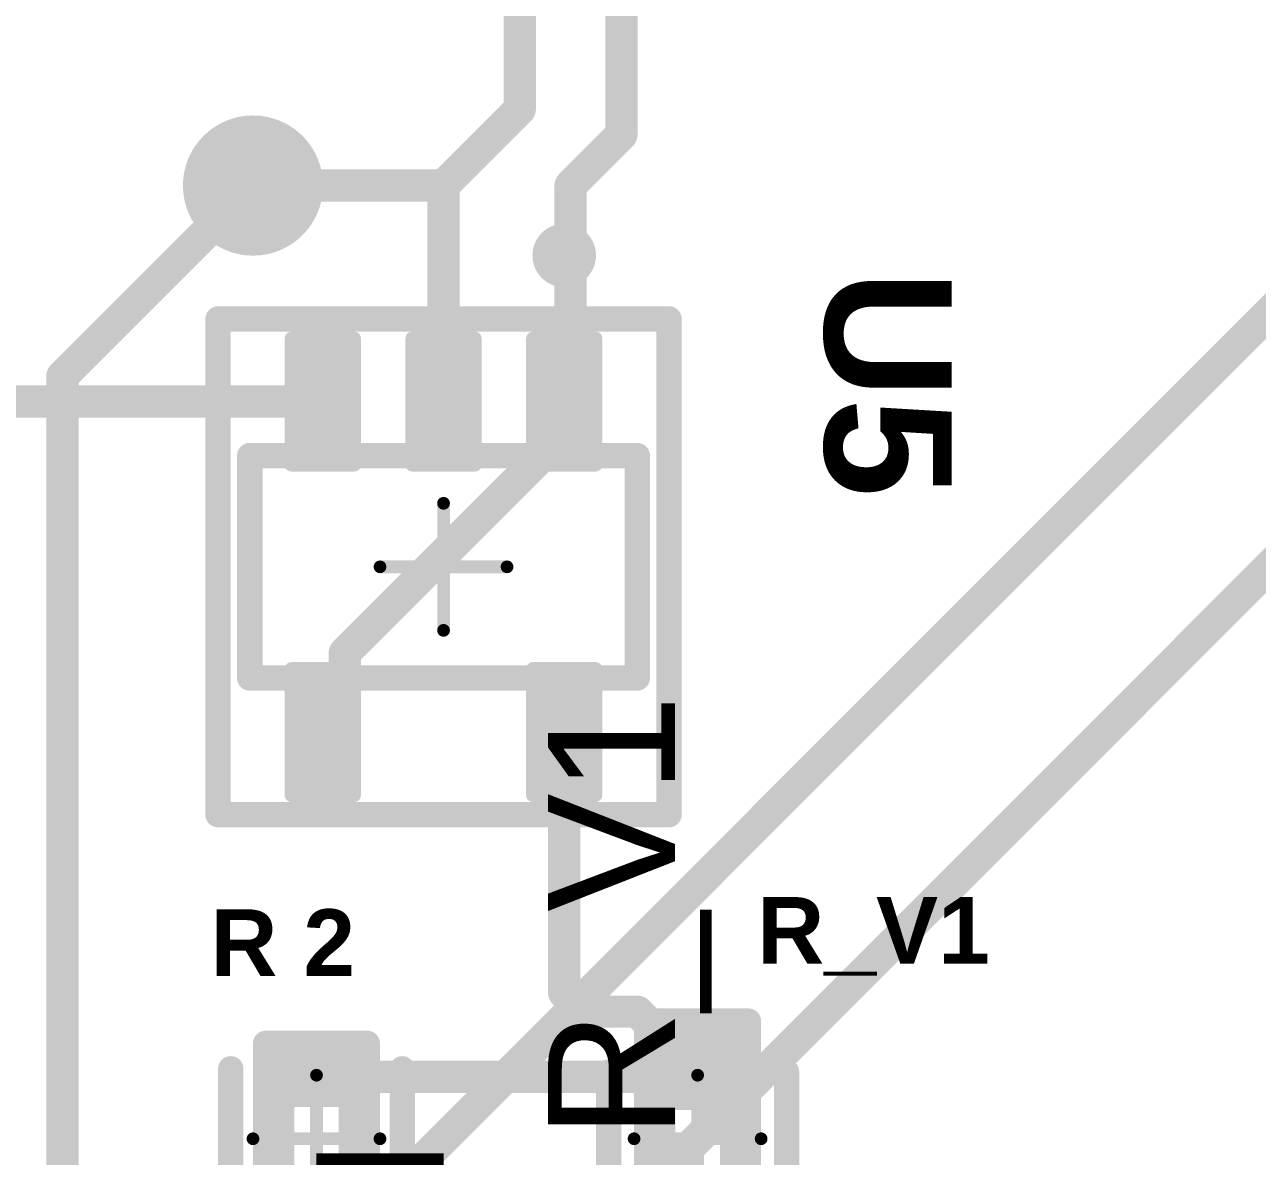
# Model space of a CAD drawing. Header units: inches. Extents: x 0 to 5429, y 0 to 5429.
# Drawn here: x 7.2 to 16.91, y 56.36 to 65.27 of the extents above; entities that cross this region are included whole.
import ezdxf

# ---------------------------------------------------------------- set-up
doc = ezdxf.new("R2010")
doc.units = ezdxf.units.IN
for name, color, linetype in [('Bottom Layer', 5, 'Continuous'), ('Bottom Solder', 6, 'Continuous'), ('GND', 16, 'Continuous'), ('Top 3D Body', 56, 'Continuous'), ('Top Assembly', 56, 'Continuous'), ('Top Component Center', 56, 'Continuous'), ('Top Courtyard', 56, 'Continuous'), ('Top Layer', 1, 'Continuous'), ('Top Overlay', 2, 'Continuous'), ('Top Paste', 8, 'Continuous'), ('Top Solder', 216, 'Continuous'), ('VDD', 76, 'Continuous'), ('Via Holes', 16, 'Continuous')]:
    doc.layers.add(name, color=color, linetype=linetype)
doc.styles.add('Arial', font='', dxfattribs={"height": 0.2})
doc.styles.add('Arial_Bold', font='', dxfattribs={"height": 0.2})
doc.styles.get('Arial').set_extended_font_data('Arial')
doc.styles.get('Arial_Bold').set_extended_font_data('Arial', bold=True)

# ---------------------------------------------------------------- blocks, each defined once
blk = doc.blocks.new('FP_DBV0005A_MFG_4')
at = {"layer": 'Top Layer'}
h = blk.add_hatch(color=1, dxfattribs=at)
edge = h.paths.add_edge_path()
edge.add_arc((-1.79900199, 1.19901462), 0.05100066, 90, 180)
edge.add_line((-1.85000265, 1.19901462), (-1.85000265, 0.70101714))
edge.add_arc((-1.79900199, 0.70101714), 0.05100066, 180, 270)
edge.add_line((-1.79900199, 0.65001648), (-0.80100297, 0.65001648))
edge.add_arc((-0.80100297, 0.70101714), 0.05100066, 270, 360)
edge.add_line((-0.75000231, 0.70101714), (-0.75000231, 1.19901462))
edge.add_arc((-0.80100297, 1.19901462), 0.05100066, 0, 90)
edge.add_line((-0.80100297, 1.25001528), (-1.79900199, 1.25001528))
h = blk.add_hatch(color=1, dxfattribs=at)
edge = h.paths.add_edge_path()
edge.add_arc((0.8010436099999999, 1.19901462), 0.05100066, 90, 180)
edge.add_line((0.7500429499999999, 1.19901462), (0.7500429499999999, 0.70101714))
edge.add_arc((0.8010436099999999, 0.70101714), 0.05100066, 180, 270)
edge.add_line((0.8010436099999999, 0.65001648), (1.79904263, 0.65001648))
edge.add_arc((1.79904263, 0.70101714), 0.05100066, 270, 360)
edge.add_line((1.85004329, 0.70101714), (1.85004329, 1.19901462))
edge.add_arc((1.79904263, 1.19901462), 0.05100066, 0, 90)
edge.add_line((1.79904263, 1.25001528), (0.8010436099999999, 1.25001528))
h = blk.add_hatch(color=1, dxfattribs=at)
edge = h.paths.add_edge_path()
edge.add_arc((-1.79900199, 0.24900382), 0.05100066, 90, 180)
edge.add_line((-1.85000265, 0.24900382), (-1.85000265, -0.24899366))
edge.add_arc((-1.79900199, -0.24899366), 0.05100066, 180, 270)
edge.add_line((-1.79900199, -0.29999432), (-0.80100297, -0.29999432))
edge.add_arc((-0.80100297, -0.24899366), 0.05100066, 270, 360)
edge.add_line((-0.75000231, -0.24899366), (-0.75000231, 0.24900382))
edge.add_arc((-0.80100297, 0.24900382), 0.05100066, 0, 90)
edge.add_line((-0.80100297, 0.30000448), (-1.79900199, 0.30000448))
h = blk.add_hatch(color=1, dxfattribs=at)
edge = h.paths.add_edge_path()
edge.add_arc((-1.79900199, -0.70100698), 0.05100066, 90, 180)
edge.add_line((-1.85000265, -0.70100698), (-1.85000265, -1.19900446))
edge.add_arc((-1.79900199, -1.19900446), 0.05100066, 180, 270)
edge.add_line((-1.79900199, -1.25000512), (-0.80100297, -1.25000512))
edge.add_arc((-0.80100297, -1.19900446), 0.05100066, 270, 360)
edge.add_line((-0.75000231, -1.19900446), (-0.75000231, -0.70100698))
edge.add_arc((-0.80100297, -0.70100698), 0.05100066, 0, 90)
edge.add_line((-0.80100297, -0.6500063199999999), (-1.79900199, -0.6500063199999999))
h = blk.add_hatch(color=1, dxfattribs=at)
edge = h.paths.add_edge_path()
edge.add_arc((0.8010436099999999, -0.70100698), 0.05100066, 90, 180)
edge.add_line((0.7500429499999999, -0.70100698), (0.7500429499999999, -1.19900446))
edge.add_arc((0.8010436099999999, -1.19900446), 0.05100066, 180, 270)
edge.add_line((0.8010436099999999, -1.25000512), (1.79904263, -1.25000512))
edge.add_arc((1.79904263, -1.19900446), 0.05100066, 270, 360)
edge.add_line((1.85004329, -1.19900446), (1.85004329, -0.70100698))
edge.add_arc((1.79904263, -0.70100698), 0.05100066, 0, 90)
edge.add_line((1.79904263, -0.6500063199999999), (0.8010436099999999, -0.6500063199999999))
at = {"layer": 'Top Paste'}
h = blk.add_hatch(color=8, dxfattribs=at)
edge = h.paths.add_edge_path()
edge.add_arc((-1.79900199, 1.19901462), 0.05100066, 90, 180)
edge.add_line((-1.85000265, 1.19901462), (-1.85000265, 0.70101714))
edge.add_arc((-1.79900199, 0.70101714), 0.05100066, 180, 270)
edge.add_line((-1.79900199, 0.65001648), (-0.80100297, 0.65001648))
edge.add_arc((-0.80100297, 0.70101714), 0.05100066, 270, 360)
edge.add_line((-0.75000231, 0.70101714), (-0.75000231, 1.19901462))
edge.add_arc((-0.80100297, 1.19901462), 0.05100066, 0, 90)
edge.add_line((-0.80100297, 1.25001528), (-1.79900199, 1.25001528))
h = blk.add_hatch(color=8, dxfattribs=at)
edge = h.paths.add_edge_path()
edge.add_arc((0.8010436099999999, 1.19901462), 0.05100066, 90, 180)
edge.add_line((0.7500429499999999, 1.19901462), (0.7500429499999999, 0.70101714))
edge.add_arc((0.8010436099999999, 0.70101714), 0.05100066, 180, 270)
edge.add_line((0.8010436099999999, 0.65001648), (1.79904263, 0.65001648))
edge.add_arc((1.79904263, 0.70101714), 0.05100066, 270, 360)
edge.add_line((1.85004329, 0.70101714), (1.85004329, 1.19901462))
edge.add_arc((1.79904263, 1.19901462), 0.05100066, 0, 90)
edge.add_line((1.79904263, 1.25001528), (0.8010436099999999, 1.25001528))
h = blk.add_hatch(color=8, dxfattribs=at)
edge = h.paths.add_edge_path()
edge.add_arc((-1.79900199, 0.24900382), 0.05100066, 90, 180)
edge.add_line((-1.85000265, 0.24900382), (-1.85000265, -0.24899366))
edge.add_arc((-1.79900199, -0.24899366), 0.05100066, 180, 270)
edge.add_line((-1.79900199, -0.29999432), (-0.80100297, -0.29999432))
edge.add_arc((-0.80100297, -0.24899366), 0.05100066, 270, 360)
edge.add_line((-0.75000231, -0.24899366), (-0.75000231, 0.24900382))
edge.add_arc((-0.80100297, 0.24900382), 0.05100066, 0, 90)
edge.add_line((-0.80100297, 0.30000448), (-1.79900199, 0.30000448))
h = blk.add_hatch(color=8, dxfattribs=at)
edge = h.paths.add_edge_path()
edge.add_arc((-1.79900199, -0.70100698), 0.05100066, 90, 180)
edge.add_line((-1.85000265, -0.70100698), (-1.85000265, -1.19900446))
edge.add_arc((-1.79900199, -1.19900446), 0.05100066, 180, 270)
edge.add_line((-1.79900199, -1.25000512), (-0.80100297, -1.25000512))
edge.add_arc((-0.80100297, -1.19900446), 0.05100066, 270, 360)
edge.add_line((-0.75000231, -1.19900446), (-0.75000231, -0.70100698))
edge.add_arc((-0.80100297, -0.70100698), 0.05100066, 0, 90)
edge.add_line((-0.80100297, -0.6500063199999999), (-1.79900199, -0.6500063199999999))
h = blk.add_hatch(color=8, dxfattribs=at)
edge = h.paths.add_edge_path()
edge.add_arc((0.8010436099999999, -0.70100698), 0.05100066, 90, 180)
edge.add_line((0.7500429499999999, -0.70100698), (0.7500429499999999, -1.19900446))
edge.add_arc((0.8010436099999999, -1.19900446), 0.05100066, 180, 270)
edge.add_line((0.8010436099999999, -1.25000512), (1.79904263, -1.25000512))
edge.add_arc((1.79904263, -1.19900446), 0.05100066, 270, 360)
edge.add_line((1.85004329, -1.19900446), (1.85004329, -0.70100698))
edge.add_arc((1.79904263, -0.70100698), 0.05100066, 0, 90)
edge.add_line((1.79904263, -0.6500063199999999), (0.8010436099999999, -0.6500063199999999))
at = {"layer": 'Top Solder'}
h = blk.add_hatch(color=216, dxfattribs=at)
edge = h.paths.add_edge_path()
edge.add_arc((-1.79900199, 1.19901462), 0.05100066, 90, 180)
edge.add_line((-1.85000265, 1.19901462), (-1.85000265, 0.70101714))
edge.add_arc((-1.79900199, 0.70101714), 0.05100066, 180, 270)
edge.add_line((-1.79900199, 0.65001648), (-0.80100297, 0.65001648))
edge.add_arc((-0.80100297, 0.70101714), 0.05100066, 270, 360)
edge.add_line((-0.75000231, 0.70101714), (-0.75000231, 1.19901462))
edge.add_arc((-0.80100297, 1.19901462), 0.05100066, 0, 90)
edge.add_line((-0.80100297, 1.25001528), (-1.79900199, 1.25001528))
h = blk.add_hatch(color=216, dxfattribs=at)
edge = h.paths.add_edge_path()
edge.add_arc((0.8010436099999999, 1.19901462), 0.05100066, 90, 180)
edge.add_line((0.7500429499999999, 1.19901462), (0.7500429499999999, 0.70101714))
edge.add_arc((0.8010436099999999, 0.70101714), 0.05100066, 180, 270)
edge.add_line((0.8010436099999999, 0.65001648), (1.79904263, 0.65001648))
edge.add_arc((1.79904263, 0.70101714), 0.05100066, 270, 360)
edge.add_line((1.85004329, 0.70101714), (1.85004329, 1.19901462))
edge.add_arc((1.79904263, 1.19901462), 0.05100066, 0, 90)
edge.add_line((1.79904263, 1.25001528), (0.8010436099999999, 1.25001528))
h = blk.add_hatch(color=216, dxfattribs=at)
edge = h.paths.add_edge_path()
edge.add_arc((-1.79900199, 0.24900382), 0.05100066, 90, 180)
edge.add_line((-1.85000265, 0.24900382), (-1.85000265, -0.24899366))
edge.add_arc((-1.79900199, -0.24899366), 0.05100066, 180, 270)
edge.add_line((-1.79900199, -0.29999432), (-0.80100297, -0.29999432))
edge.add_arc((-0.80100297, -0.24899366), 0.05100066, 270, 360)
edge.add_line((-0.75000231, -0.24899366), (-0.75000231, 0.24900382))
edge.add_arc((-0.80100297, 0.24900382), 0.05100066, 0, 90)
edge.add_line((-0.80100297, 0.30000448), (-1.79900199, 0.30000448))
h = blk.add_hatch(color=216, dxfattribs=at)
edge = h.paths.add_edge_path()
edge.add_arc((-1.79900199, -0.70100698), 0.05100066, 90, 180)
edge.add_line((-1.85000265, -0.70100698), (-1.85000265, -1.19900446))
edge.add_arc((-1.79900199, -1.19900446), 0.05100066, 180, 270)
edge.add_line((-1.79900199, -1.25000512), (-0.80100297, -1.25000512))
edge.add_arc((-0.80100297, -1.19900446), 0.05100066, 270, 360)
edge.add_line((-0.75000231, -1.19900446), (-0.75000231, -0.70100698))
edge.add_arc((-0.80100297, -0.70100698), 0.05100066, 0, 90)
edge.add_line((-0.80100297, -0.6500063199999999), (-1.79900199, -0.6500063199999999))
h = blk.add_hatch(color=216, dxfattribs=at)
edge = h.paths.add_edge_path()
edge.add_arc((0.8010436099999999, -0.70100698), 0.05100066, 90, 180)
edge.add_line((0.7500429499999999, -0.70100698), (0.7500429499999999, -1.19900446))
edge.add_arc((0.8010436099999999, -1.19900446), 0.05100066, 180, 270)
edge.add_line((0.8010436099999999, -1.25000512), (1.79904263, -1.25000512))
edge.add_arc((1.79904263, -1.19900446), 0.05100066, 270, 360)
edge.add_line((1.85004329, -1.19900446), (1.85004329, -0.70100698))
edge.add_arc((1.79904263, -0.70100698), 0.05100066, 0, 90)
edge.add_line((1.79904263, -0.6500063199999999), (0.8010436099999999, -0.6500063199999999))
at = {"layer": 'Top 3D Body'}
for points in [[(0.87499952, 1.52502108, 0.1999996, 0.1999996, 0), (-0.8749588799999999, 1.52502108, 0.1999996, 0.1999996, 0)], [(-0.8749588799999999, -1.52501092, 0.1999996, 0.1999996, 0), (-0.8749588799999999, 1.52502108, 0.1999996, 0.1999996, 0)], [(0.87499952, -1.52501092, 0.1999996, 0.1999996, 0), (0.87499952, 1.52502108, 0.1999996, 0.1999996, 0)], [(0.87499952, -1.52501092, 0.1999996, 0.1999996, 0), (-0.8749588799999999, -1.52501092, 0.1999996, 0.1999996, 0)]]:
    blk.add_lwpolyline(points, format="xyseb", dxfattribs=at)
for points in [[(-0.92495878, 1.52502108, 0.0999998, 0.0999998, 1), (-0.8249589799999999, 1.52502108, 0.0999998, 0.0999998, 1)], [(-0.92495878, 1.52502108, 0.0999998, 0.0999998, 1), (-0.8249589799999999, 1.52502108, 0.0999998, 0.0999998, 1)], [(0.8249996199999998, 1.52502108, 0.0999998, 0.0999998, 1), (0.9249994199999999, 1.52502108, 0.0999998, 0.0999998, 1)], [(0.8249996199999998, 1.52502108, 0.0999998, 0.0999998, 1), (0.9249994199999999, 1.52502108, 0.0999998, 0.0999998, 1)], [(-0.92495878, -1.52501092, 0.0999998, 0.0999998, 1), (-0.8249589799999999, -1.52501092, 0.0999998, 0.0999998, 1)], [(-0.92495878, -1.52501092, 0.0999998, 0.0999998, 1), (-0.8249589799999999, -1.52501092, 0.0999998, 0.0999998, 1)], [(0.8249996199999998, -1.52501092, 0.0999998, 0.0999998, 1), (0.9249994199999999, -1.52501092, 0.0999998, 0.0999998, 1)], [(0.8249996199999998, -1.52501092, 0.0999998, 0.0999998, 1), (0.9249994199999999, -1.52501092, 0.0999998, 0.0999998, 1)]]:
    blk.add_lwpolyline(points, format="xyseb", close=True, dxfattribs=at)
at = {"layer": 'Top Assembly'}
for points in [[(1.95002912, 1.77500788, 0.1999996, 0.1999996, 0), (-1.94998848, 1.77500788, 0.1999996, 0.1999996, 0)], [(-1.94998848, -1.77499772, 0.1999996, 0.1999996, 0), (-1.94998848, 1.77500788, 0.1999996, 0.1999996, 0)], [(1.95002912, -1.77499772, 0.1999996, 0.1999996, 0), (1.95002912, 1.77500788, 0.1999996, 0.1999996, 0)], [(1.95002912, -1.77499772, 0.1999996, 0.1999996, 0), (-1.94998848, -1.77499772, 0.1999996, 0.1999996, 0)]]:
    blk.add_lwpolyline(points, format="xyseb", dxfattribs=at)
for points in [[(-1.99998838, 1.77500788, 0.0999998, 0.0999998, 1), (-1.89998858, 1.77500788, 0.0999998, 0.0999998, 1)], [(-1.99998838, 1.77500788, 0.0999998, 0.0999998, 1), (-1.89998858, 1.77500788, 0.0999998, 0.0999998, 1)], [(1.90002922, 1.77500788, 0.0999998, 0.0999998, 1), (2.00002902, 1.77500788, 0.0999998, 0.0999998, 1)], [(1.90002922, 1.77500788, 0.0999998, 0.0999998, 1), (2.00002902, 1.77500788, 0.0999998, 0.0999998, 1)], [(-1.99998838, -1.77499772, 0.0999998, 0.0999998, 1), (-1.89998858, -1.77499772, 0.0999998, 0.0999998, 1)], [(-1.99998838, -1.77499772, 0.0999998, 0.0999998, 1), (-1.89998858, -1.77499772, 0.0999998, 0.0999998, 1)], [(1.90002922, -1.77499772, 0.0999998, 0.0999998, 1), (2.00002902, -1.77499772, 0.0999998, 0.0999998, 1)], [(1.90002922, -1.77499772, 0.0999998, 0.0999998, 1), (2.00002902, -1.77499772, 0.0999998, 0.0999998, 1)]]:
    blk.add_lwpolyline(points, format="xyseb", close=True, dxfattribs=at)
at = {"layer": 'Top Component Center'}
for points in [[(2.032e-05, -0.5000193199999999, 0.0999998, 0.0999998, 0), (2.032e-05, 0.49997868, 0.0999998, 0.0999998, 0)], [(0.50004472, 5.08e-06, 0.0999998, 0.0999998, 0), (-0.49995328, 5.08e-06, 0.0999998, 0.0999998, 0)]]:
    blk.add_lwpolyline(points, format="xyseb", dxfattribs=at)
for points in [[(-0.02497836, 0.49997868, 0.0499999, 0.0499999, 1), (0.025019, 0.49997868, 0.0499999, 0.0499999, 1)], [(-0.52495196, 5.08e-06, 0.0499999, 0.0499999, 1), (-0.4749546, 5.08e-06, 0.0499999, 0.0499999, 1)], [(0.4750460399999999, 5.08e-06, 0.0499999, 0.0499999, 1), (0.5250433999999999, 5.08e-06, 0.0499999, 0.0499999, 1)], [(-0.02497836, -0.5000193199999999, 0.0499999, 0.0499999, 1), (0.025019, -0.5000193199999999, 0.0499999, 0.0499999, 1)]]:
    blk.add_lwpolyline(points, format="xyseb", close=True, dxfattribs=at)
at = {"layer": 'Top Courtyard'}
for points in [[(1.95002912, 1.77500788, 0.1999996, 0.1999996, 0), (-1.94998848, 1.77500788, 0.1999996, 0.1999996, 0)], [(-1.94998848, -1.77499772, 0.1999996, 0.1999996, 0), (-1.94998848, 1.77500788, 0.1999996, 0.1999996, 0)], [(1.95002912, -1.77499772, 0.1999996, 0.1999996, 0), (1.95002912, 1.77500788, 0.1999996, 0.1999996, 0)], [(1.95002912, -1.77499772, 0.1999996, 0.1999996, 0), (-1.94998848, -1.77499772, 0.1999996, 0.1999996, 0)]]:
    blk.add_lwpolyline(points, format="xyseb", dxfattribs=at)
for points in [[(-1.99998838, 1.77500788, 0.0999998, 0.0999998, 1), (-1.89998858, 1.77500788, 0.0999998, 0.0999998, 1)], [(-1.99998838, 1.77500788, 0.0999998, 0.0999998, 1), (-1.89998858, 1.77500788, 0.0999998, 0.0999998, 1)], [(1.90002922, 1.77500788, 0.0999998, 0.0999998, 1), (2.00002902, 1.77500788, 0.0999998, 0.0999998, 1)], [(1.90002922, 1.77500788, 0.0999998, 0.0999998, 1), (2.00002902, 1.77500788, 0.0999998, 0.0999998, 1)], [(-1.99998838, -1.77499772, 0.0999998, 0.0999998, 1), (-1.89998858, -1.77499772, 0.0999998, 0.0999998, 1)], [(-1.99998838, -1.77499772, 0.0999998, 0.0999998, 1), (-1.89998858, -1.77499772, 0.0999998, 0.0999998, 1)], [(1.90002922, -1.77499772, 0.0999998, 0.0999998, 1), (2.00002902, -1.77499772, 0.0999998, 0.0999998, 1)], [(1.90002922, -1.77499772, 0.0999998, 0.0999998, 1), (2.00002902, -1.77499772, 0.0999998, 0.0999998, 1)]]:
    blk.add_lwpolyline(points, format="xyseb", close=True, dxfattribs=at)
at = {"layer": 'Top Overlay'}
for points in [[(0.37502592, 1.52502108, 0.1999996, 0.1999996, 0), (-0.37498528, 1.52502108, 0.1999996, 0.1999996, 0)], [(0.87499952, -0.27497532, 0.1999996, 0.1999996, 0), (0.87499952, 0.2749854799999999, 0.1999996, 0.1999996, 0)], [(0.37502592, -1.52501092, 0.1999996, 0.1999996, 0), (-0.37498528, -1.52501092, 0.1999996, 0.1999996, 0)]]:
    blk.add_lwpolyline(points, format="xyseb", dxfattribs=at)
for points in [[(-0.42498518, 1.52502108, 0.0999998, 0.0999998, 1), (-0.32498538, 1.52502108, 0.0999998, 0.0999998, 1)], [(0.32502602, 1.52502108, 0.0999998, 0.0999998, 1), (0.4250258199999999, 1.52502108, 0.0999998, 0.0999998, 1)], [(-2.32499916, 0.95000064, 0.2499995, 0.2499995, 1), (-2.5750012, 0.95000064, 0.2499995, 0.2499995, 1)], [(-2.63750044, 0.95000064, 0.12499848, 0.12499848, 1), (-2.51250196, 0.95000064, 0.12499848, 0.12499848, 1)], [(-2.3874984, 0.95000064, 0.12499848, 0.12499848, 1), (-2.26249992, 0.95000064, 0.12499848, 0.12499848, 1)], [(0.8249996199999998, 0.2749854799999999, 0.0999998, 0.0999998, 1), (0.9249994199999999, 0.2749854799999999, 0.0999998, 0.0999998, 1)], [(0.8249996199999998, -0.27497532, 0.0999998, 0.0999998, 1), (0.9249994199999999, -0.27497532, 0.0999998, 0.0999998, 1)], [(-0.42498518, -1.52501092, 0.0999998, 0.0999998, 1), (-0.32498538, -1.52501092, 0.0999998, 0.0999998, 1)], [(0.32502602, -1.52501092, 0.0999998, 0.0999998, 1), (0.4250258199999999, -1.52501092, 0.0999998, 0.0999998, 1)]]:
    blk.add_lwpolyline(points, format="xyseb", close=True, dxfattribs=at)
blk = doc.blocks.new('FP_CRCW0402__3_MFG_10')
at = {"layer": 'Top Layer'}
for points in [[(-0.8249513599999999, 0.2999486), (-0.22495256, 0.2999486), (-0.22495256, -0.3000502), (-0.8249513599999999, -0.3000502)], [(0.22503384, 0.2999486), (0.82503264, 0.2999486), (0.82503264, -0.3000502), (0.22503384, -0.3000502)]]:
    blk.add_hatch(color=1, dxfattribs=at).paths.add_polyline_path(points)
at = {"layer": 'Top Paste'}
for points in [[(-0.8249513599999999, 0.2999486), (-0.22495256, 0.2999486), (-0.22495256, -0.3000502), (-0.8249513599999999, -0.3000502)], [(0.22503384, 0.2999486), (0.82503264, 0.2999486), (0.82503264, -0.3000502), (0.22503384, -0.3000502)]]:
    blk.add_hatch(color=8, dxfattribs=at).paths.add_polyline_path(points)
at = {"layer": 'Top Solder'}
for points in [[(-0.8249513599999999, 0.2999486), (-0.22495256, 0.2999486), (-0.22495256, -0.3000502), (-0.8249513599999999, -0.3000502)], [(0.22503384, 0.2999486), (0.82503264, 0.2999486), (0.82503264, -0.3000502), (0.22503384, -0.3000502)]]:
    blk.add_hatch(color=216, dxfattribs=at).paths.add_polyline_path(points)
at = {"layer": 'Top 3D Body'}
for points in [[(-0.52495196, 0.2749804, 0.1999996, 0.1999996, 0), (0.52503324, 0.2749804, 0.1999996, 0.1999996, 0)], [(-0.52495196, 0.2749804, 0.1999996, 0.1999996, 0), (-0.52495196, -0.2750312, 0.1999996, 0.1999996, 0)], [(0.52503324, 0.2749804, 0.1999996, 0.1999996, 0), (0.52503324, -0.2750312, 0.1999996, 0.1999996, 0)], [(-0.52495196, -0.2750312, 0.1999996, 0.1999996, 0), (0.52503324, -0.2750312, 0.1999996, 0.1999996, 0)]]:
    blk.add_lwpolyline(points, format="xyseb", dxfattribs=at)
for points in [[(-0.57495186, 0.2749804, 0.0999998, 0.0999998, 1), (-0.47495206, 0.2749804, 0.0999998, 0.0999998, 1)], [(-0.57495186, 0.2749804, 0.0999998, 0.0999998, 1), (-0.47495206, 0.2749804, 0.0999998, 0.0999998, 1)], [(0.47503334, 0.2749804, 0.0999998, 0.0999998, 1), (0.5750331399999999, 0.2749804, 0.0999998, 0.0999998, 1)], [(0.47503334, 0.2749804, 0.0999998, 0.0999998, 1), (0.5750331399999999, 0.2749804, 0.0999998, 0.0999998, 1)], [(-0.57495186, -0.2750312, 0.0999998, 0.0999998, 1), (-0.47495206, -0.2750312, 0.0999998, 0.0999998, 1)], [(-0.57495186, -0.2750312, 0.0999998, 0.0999998, 1), (-0.47495206, -0.2750312, 0.0999998, 0.0999998, 1)], [(0.47503334, -0.2750312, 0.0999998, 0.0999998, 1), (0.5750331399999999, -0.2750312, 0.0999998, 0.0999998, 1)], [(0.47503334, -0.2750312, 0.0999998, 0.0999998, 1), (0.5750331399999999, -0.2750312, 0.0999998, 0.0999998, 1)]]:
    blk.add_lwpolyline(points, format="xyseb", close=True, dxfattribs=at)
at = {"layer": 'Top Assembly'}
for points in [[(-0.92495116, 0.3999484, 0.1999996, 0.1999996, 0), (0.92503244, 0.3999484, 0.1999996, 0.1999996, 0)], [(-0.92495116, 0.3999484, 0.1999996, 0.1999996, 0), (-0.92495116, -0.40005, 0.1999996, 0.1999996, 0)], [(0.92503244, 0.3999484, 0.1999996, 0.1999996, 0), (0.92503244, -0.40005, 0.1999996, 0.1999996, 0)], [(-0.92495116, -0.40005, 0.1999996, 0.1999996, 0), (0.92503244, -0.40005, 0.1999996, 0.1999996, 0)]]:
    blk.add_lwpolyline(points, format="xyseb", dxfattribs=at)
for points in [[(-0.9749510599999999, 0.3999484, 0.0999998, 0.0999998, 1), (-0.87495126, 0.3999484, 0.0999998, 0.0999998, 1)], [(-0.9749510599999999, 0.3999484, 0.0999998, 0.0999998, 1), (-0.87495126, 0.3999484, 0.0999998, 0.0999998, 1)], [(0.8750325399999999, 0.3999484, 0.0999998, 0.0999998, 1), (0.9750323399999999, 0.3999484, 0.0999998, 0.0999998, 1)], [(0.8750325399999999, 0.3999484, 0.0999998, 0.0999998, 1), (0.9750323399999999, 0.3999484, 0.0999998, 0.0999998, 1)], [(-0.9749510599999999, -0.40005, 0.0999998, 0.0999998, 1), (-0.87495126, -0.40005, 0.0999998, 0.0999998, 1)], [(-0.9749510599999999, -0.40005, 0.0999998, 0.0999998, 1), (-0.87495126, -0.40005, 0.0999998, 0.0999998, 1)], [(0.8750325399999999, -0.40005, 0.0999998, 0.0999998, 1), (0.9750323399999999, -0.40005, 0.0999998, 0.0999998, 1)], [(0.8750325399999999, -0.40005, 0.0999998, 0.0999998, 1), (0.9750323399999999, -0.40005, 0.0999998, 0.0999998, 1)]]:
    blk.add_lwpolyline(points, format="xyseb", close=True, dxfattribs=at)
at = {"layer": 'Top Component Center'}
for points in [[(1.524e-05, 0.4999736, 0.0999998, 0.0999998, 0), (1.524e-05, -0.5000243999999999, 0.0999998, 0.0999998, 0)], [(-0.49995836, -5.079999999999999e-05, 0.0999998, 0.0999998, 0), (0.5000396399999999, -5.079999999999999e-05, 0.0999998, 0.0999998, 0)]]:
    blk.add_lwpolyline(points, format="xyseb", dxfattribs=at)
for points in [[(-0.02498344, 0.4999736, 0.0499999, 0.0499999, 1), (0.02501392, 0.4999736, 0.0499999, 0.0499999, 1)], [(-0.52495704, -5.079999999999999e-05, 0.0499999, 0.0499999, 1), (-0.4749596799999999, -5.079999999999999e-05, 0.0499999, 0.0499999, 1)], [(0.47504096, -5.079999999999999e-05, 0.0499999, 0.0499999, 1), (0.52503832, -5.079999999999999e-05, 0.0499999, 0.0499999, 1)], [(-0.02498344, -0.5000243999999999, 0.0499999, 0.0499999, 1), (0.02501392, -0.5000243999999999, 0.0499999, 0.0499999, 1)]]:
    blk.add_lwpolyline(points, format="xyseb", close=True, dxfattribs=at)
at = {"layer": 'Top Courtyard'}
for points in [[(-0.92495116, 0.3999484, 0.1999996, 0.1999996, 0), (0.92503244, 0.3999484, 0.1999996, 0.1999996, 0)], [(-0.92495116, 0.3999484, 0.1999996, 0.1999996, 0), (-0.92495116, -0.40005, 0.1999996, 0.1999996, 0)], [(0.92503244, 0.3999484, 0.1999996, 0.1999996, 0), (0.92503244, -0.40005, 0.1999996, 0.1999996, 0)], [(-0.92495116, -0.40005, 0.1999996, 0.1999996, 0), (0.92503244, -0.40005, 0.1999996, 0.1999996, 0)]]:
    blk.add_lwpolyline(points, format="xyseb", dxfattribs=at)
for points in [[(-0.9749510599999999, 0.3999484, 0.0999998, 0.0999998, 1), (-0.87495126, 0.3999484, 0.0999998, 0.0999998, 1)], [(-0.9749510599999999, 0.3999484, 0.0999998, 0.0999998, 1), (-0.87495126, 0.3999484, 0.0999998, 0.0999998, 1)], [(0.8750325399999999, 0.3999484, 0.0999998, 0.0999998, 1), (0.9750323399999999, 0.3999484, 0.0999998, 0.0999998, 1)], [(0.8750325399999999, 0.3999484, 0.0999998, 0.0999998, 1), (0.9750323399999999, 0.3999484, 0.0999998, 0.0999998, 1)], [(-0.9749510599999999, -0.40005, 0.0999998, 0.0999998, 1), (-0.87495126, -0.40005, 0.0999998, 0.0999998, 1)], [(-0.9749510599999999, -0.40005, 0.0999998, 0.0999998, 1), (-0.87495126, -0.40005, 0.0999998, 0.0999998, 1)], [(0.8750325399999999, -0.40005, 0.0999998, 0.0999998, 1), (0.9750323399999999, -0.40005, 0.0999998, 0.0999998, 1)], [(0.8750325399999999, -0.40005, 0.0999998, 0.0999998, 1), (0.9750323399999999, -0.40005, 0.0999998, 0.0999998, 1)]]:
    blk.add_lwpolyline(points, format="xyseb", close=True, dxfattribs=at)
at = {"layer": 'Top Overlay'}
for points in [[(-0.52495196, 0.6999732, 0.1999996, 0.1999996, 0), (0.52503324, 0.6999732, 0.1999996, 0.1999996, 0)], [(-0.52495196, -0.700024, 0.1999996, 0.1999996, 0), (0.52503324, -0.700024, 0.1999996, 0.1999996, 0)]]:
    blk.add_lwpolyline(points, format="xyseb", dxfattribs=at)
for points in [[(-0.57495186, 0.6999732, 0.0999998, 0.0999998, 1), (-0.47495206, 0.6999732, 0.0999998, 0.0999998, 1)], [(0.47503334, 0.6999732, 0.0999998, 0.0999998, 1), (0.5750331399999999, 0.6999732, 0.0999998, 0.0999998, 1)], [(-0.57495186, -0.700024, 0.0999998, 0.0999998, 1), (-0.47495206, -0.700024, 0.0999998, 0.0999998, 1)], [(0.47503334, -0.700024, 0.0999998, 0.0999998, 1), (0.5750331399999999, -0.700024, 0.0999998, 0.0999998, 1)]]:
    blk.add_lwpolyline(points, format="xyseb", close=True, dxfattribs=at)
at = {"layer": 'Top Assembly', "style": 'Arial'}
blk.add_text('R_V1', height=1.00000054, dxfattribs=at).set_placement((-1.27e-05, 0.17744694))
blk = doc.blocks.new('FP_CRCW0402_C__3_MFG_23')
at = {"layer": 'Top Layer'}
for points in [[(-0.65000124, 0.30000702), (-0.25000204, 0.30000702), (-0.25000204, -0.29999178), (-0.65000124, -0.29999178)], [(0.24997156, 0.30000702), (0.64997076, 0.30000702), (0.64997076, -0.29999178), (0.24997156, -0.29999178)]]:
    blk.add_hatch(color=1, dxfattribs=at).paths.add_polyline_path(points)
at = {"layer": 'Top Paste'}
for points in [[(-0.65000124, 0.30000702), (-0.25000204, 0.30000702), (-0.25000204, -0.29999178), (-0.65000124, -0.29999178)], [(0.24997156, 0.30000702), (0.64997076, 0.30000702), (0.64997076, -0.29999178), (0.24997156, -0.29999178)]]:
    blk.add_hatch(color=8, dxfattribs=at).paths.add_polyline_path(points)
at = {"layer": 'Top Solder'}
for points in [[(-0.65000124, 0.30000702), (-0.25000204, 0.30000702), (-0.25000204, -0.29999178), (-0.65000124, -0.29999178)], [(0.24997156, 0.30000702), (0.64997076, 0.30000702), (0.64997076, -0.29999178), (0.24997156, -0.29999178)]]:
    blk.add_hatch(color=216, dxfattribs=at).paths.add_polyline_path(points)
at = {"layer": 'Top 3D Body'}
for points in [[(0.54999636, 0.27498802, 0.1999996, 0.1999996, 0), (-0.5500268399999999, 0.27498802, 0.1999996, 0.1999996, 0)], [(-0.5500268399999999, -0.27502358, 0.1999996, 0.1999996, 0), (-0.5500268399999999, 0.27498802, 0.1999996, 0.1999996, 0)], [(0.54999636, -0.27502358, 0.1999996, 0.1999996, 0), (0.54999636, 0.27498802, 0.1999996, 0.1999996, 0)], [(0.54999636, -0.27502358, 0.1999996, 0.1999996, 0), (-0.5500268399999999, -0.27502358, 0.1999996, 0.1999996, 0)]]:
    blk.add_lwpolyline(points, format="xyseb", dxfattribs=at)
for points in [[(-0.60002674, 0.27498802, 0.0999998, 0.0999998, 1), (-0.50002694, 0.27498802, 0.0999998, 0.0999998, 1)], [(-0.60002674, 0.27498802, 0.0999998, 0.0999998, 1), (-0.50002694, 0.27498802, 0.0999998, 0.0999998, 1)], [(0.49999646, 0.27498802, 0.0999998, 0.0999998, 1), (0.59999626, 0.27498802, 0.0999998, 0.0999998, 1)], [(0.49999646, 0.27498802, 0.0999998, 0.0999998, 1), (0.59999626, 0.27498802, 0.0999998, 0.0999998, 1)], [(-0.60002674, -0.27502358, 0.0999998, 0.0999998, 1), (-0.50002694, -0.27502358, 0.0999998, 0.0999998, 1)], [(-0.60002674, -0.27502358, 0.0999998, 0.0999998, 1), (-0.50002694, -0.27502358, 0.0999998, 0.0999998, 1)], [(0.49999646, -0.27502358, 0.0999998, 0.0999998, 1), (0.59999626, -0.27502358, 0.0999998, 0.0999998, 1)], [(0.49999646, -0.27502358, 0.0999998, 0.0999998, 1), (0.59999626, -0.27502358, 0.0999998, 0.0999998, 1)]]:
    blk.add_lwpolyline(points, format="xyseb", close=True, dxfattribs=at)
at = {"layer": 'Top Assembly'}
for points in [[(0.7499959599999999, 0.40000682, 0.1999996, 0.1999996, 0), (-0.75002644, 0.40000682, 0.1999996, 0.1999996, 0)], [(-0.75002644, -0.39999158, 0.1999996, 0.1999996, 0), (-0.75002644, 0.40000682, 0.1999996, 0.1999996, 0)], [(0.7499959599999999, -0.39999158, 0.1999996, 0.1999996, 0), (0.7499959599999999, 0.40000682, 0.1999996, 0.1999996, 0)], [(0.7499959599999999, -0.39999158, 0.1999996, 0.1999996, 0), (-0.75002644, -0.39999158, 0.1999996, 0.1999996, 0)]]:
    blk.add_lwpolyline(points, format="xyseb", dxfattribs=at)
for points in [[(-0.80002634, 0.40000682, 0.0999998, 0.0999998, 1), (-0.70002654, 0.40000682, 0.0999998, 0.0999998, 1)], [(-0.80002634, 0.40000682, 0.0999998, 0.0999998, 1), (-0.70002654, 0.40000682, 0.0999998, 0.0999998, 1)], [(0.69999606, 0.40000682, 0.0999998, 0.0999998, 1), (0.79999586, 0.40000682, 0.0999998, 0.0999998, 1)], [(0.69999606, 0.40000682, 0.0999998, 0.0999998, 1), (0.79999586, 0.40000682, 0.0999998, 0.0999998, 1)], [(-0.80002634, -0.39999158, 0.0999998, 0.0999998, 1), (-0.70002654, -0.39999158, 0.0999998, 0.0999998, 1)], [(-0.80002634, -0.39999158, 0.0999998, 0.0999998, 1), (-0.70002654, -0.39999158, 0.0999998, 0.0999998, 1)], [(0.69999606, -0.39999158, 0.0999998, 0.0999998, 1), (0.79999586, -0.39999158, 0.0999998, 0.0999998, 1)], [(0.69999606, -0.39999158, 0.0999998, 0.0999998, 1), (0.79999586, -0.39999158, 0.0999998, 0.0999998, 1)]]:
    blk.add_lwpolyline(points, format="xyseb", close=True, dxfattribs=at)
at = {"layer": 'Top Component Center'}
for points in [[(-1.524e-05, -0.5000167799999999, 0.0999998, 0.0999998, 0), (-1.524e-05, 0.4999812199999999, 0.0999998, 0.0999998, 0)], [(0.49995836, 7.619999999999999e-06, 0.0999998, 0.0999998, 0), (-0.5000396399999999, 7.619999999999999e-06, 0.0999998, 0.0999998, 0)]]:
    blk.add_lwpolyline(points, format="xyseb", dxfattribs=at)
for points in [[(-0.02501392, 0.4999812199999999, 0.0499999, 0.0499999, 1), (0.02498344, 0.4999812199999999, 0.0499999, 0.0499999, 1)], [(-0.52503832, 7.619999999999999e-06, 0.0499999, 0.0499999, 1), (-0.47504096, 7.619999999999999e-06, 0.0499999, 0.0499999, 1)], [(0.4749596799999999, 7.619999999999999e-06, 0.0499999, 0.0499999, 1), (0.52495704, 7.619999999999999e-06, 0.0499999, 0.0499999, 1)], [(-0.02501392, -0.5000167799999999, 0.0499999, 0.0499999, 1), (0.02498344, -0.5000167799999999, 0.0499999, 0.0499999, 1)]]:
    blk.add_lwpolyline(points, format="xyseb", close=True, dxfattribs=at)
at = {"layer": 'Top Courtyard'}
for points in [[(0.7499959599999999, 0.40000682, 0.1999996, 0.1999996, 0), (-0.75002644, 0.40000682, 0.1999996, 0.1999996, 0)], [(-0.75002644, -0.39999158, 0.1999996, 0.1999996, 0), (-0.75002644, 0.40000682, 0.1999996, 0.1999996, 0)], [(0.7499959599999999, -0.39999158, 0.1999996, 0.1999996, 0), (0.7499959599999999, 0.40000682, 0.1999996, 0.1999996, 0)], [(0.7499959599999999, -0.39999158, 0.1999996, 0.1999996, 0), (-0.75002644, -0.39999158, 0.1999996, 0.1999996, 0)]]:
    blk.add_lwpolyline(points, format="xyseb", dxfattribs=at)
for points in [[(-0.80002634, 0.40000682, 0.0999998, 0.0999998, 1), (-0.70002654, 0.40000682, 0.0999998, 0.0999998, 1)], [(-0.80002634, 0.40000682, 0.0999998, 0.0999998, 1), (-0.70002654, 0.40000682, 0.0999998, 0.0999998, 1)], [(0.69999606, 0.40000682, 0.0999998, 0.0999998, 1), (0.79999586, 0.40000682, 0.0999998, 0.0999998, 1)], [(0.69999606, 0.40000682, 0.0999998, 0.0999998, 1), (0.79999586, 0.40000682, 0.0999998, 0.0999998, 1)], [(-0.80002634, -0.39999158, 0.0999998, 0.0999998, 1), (-0.70002654, -0.39999158, 0.0999998, 0.0999998, 1)], [(-0.80002634, -0.39999158, 0.0999998, 0.0999998, 1), (-0.70002654, -0.39999158, 0.0999998, 0.0999998, 1)], [(0.69999606, -0.39999158, 0.0999998, 0.0999998, 1), (0.79999586, -0.39999158, 0.0999998, 0.0999998, 1)], [(0.69999606, -0.39999158, 0.0999998, 0.0999998, 1), (0.79999586, -0.39999158, 0.0999998, 0.0999998, 1)]]:
    blk.add_lwpolyline(points, format="xyseb", close=True, dxfattribs=at)
at = {"layer": 'Top Overlay'}
for points in [[(0.54999636, 0.6749872199999999, 0.1999996, 0.1999996, 0), (-0.5500268399999999, 0.6749872199999999, 0.1999996, 0.1999996, 0)], [(0.54999636, -0.6750227799999999, 0.1999996, 0.1999996, 0), (-0.5500268399999999, -0.6750227799999999, 0.1999996, 0.1999996, 0)]]:
    blk.add_lwpolyline(points, format="xyseb", dxfattribs=at)
for points in [[(-0.60002674, 0.6749872199999999, 0.0999998, 0.0999998, 1), (-0.50002694, 0.6749872199999999, 0.0999998, 0.0999998, 1)], [(0.49999646, 0.6749872199999999, 0.0999998, 0.0999998, 1), (0.59999626, 0.6749872199999999, 0.0999998, 0.0999998, 1)], [(-0.60002674, -0.6750227799999999, 0.0999998, 0.0999998, 1), (-0.50002694, -0.6750227799999999, 0.0999998, 0.0999998, 1)], [(0.49999646, -0.6750227799999999, 0.0999998, 0.0999998, 1), (0.59999626, -0.6750227799999999, 0.0999998, 0.0999998, 1)]]:
    blk.add_lwpolyline(points, format="xyseb", close=True, dxfattribs=at)
at = {"layer": 'Top Assembly', "style": 'Arial'}
blk.add_text('R 2', height=1.00000054, dxfattribs=at).set_placement((-1.016e-05, -1.524e-05))

msp = doc.modelspace()

# ---------------------------------------------------------------- hatches: boundary and pattern name
at = {"layer": 'Bottom Layer'}
h = msp.add_hatch(color=5, dxfattribs=at)
edge = h.paths.add_edge_path()
edge.add_arc((8.99999978, 63.999999), 0.4499991, 0, 360)
at = {"layer": 'Bottom Solder'}
h = msp.add_hatch(color=6, dxfattribs=at)
edge = h.paths.add_edge_path()
edge.add_arc((8.99999978, 63.999999), 0.5515991, 0, 360)
at = {"layer": 'GND'}
h = msp.add_hatch(color=16, dxfattribs=at)
edge = h.paths.add_edge_path()
edge.add_arc((8.99999978, 63.999999), 0.4499991, 0, 360)
at = {"layer": 'Top Layer'}
h = msp.add_hatch(color=1, dxfattribs=at)
edge = h.paths.add_edge_path()
edge.add_arc((8.99999978, 63.999999), 0.4499991, 0, 360)
at = {"layer": 'Top Solder'}
h = msp.add_hatch(color=216, dxfattribs=at)
edge = h.paths.add_edge_path()
edge.add_arc((8.99999978, 63.999999), 0.5515991, 0, 360)
at = {"layer": 'VDD'}
h = msp.add_hatch(color=76, dxfattribs=at)
edge = h.paths.add_edge_path()
edge.add_arc((8.99999978, 63.999999), 0.4499991, 0, 360)
at = {"layer": 'Via Holes'}
h = msp.add_hatch(color=7, dxfattribs=at)
edge = h.paths.add_edge_path()
edge.add_arc((8.99999978, 63.999999), 0.3556, 0, 360)

# ---------------------------------------------------------------- linework, layer by layer
at = {"layer": 'Bottom Layer'}
for points in [[(7.00000124, 53.00000068, 0.254, 0.254, 0), (22.99999972, 68.99999916, 0.254, 0.254, 0)], [(4.0499792, 48.04998009999999, 0.254, 0.254, 0), (24.49999926, 68.50000016, 0.254, 0.254, 0)]]:
    msp.add_lwpolyline(points, format="xyseb", dxfattribs=at)
at = {"layer": 'GND'}
for points in [[(7.50000024, 62.49999945999999, 0.254, 0.254, 0), (8.99999978, 63.999999, 0.254, 0.254, 0)], [(7.50000024, 55.50000076, 0.254, 0.254, 0), (7.50000024, 62.49999945999999, 0.254, 0.254, 0)]]:
    msp.add_lwpolyline(points, format="xyseb", dxfattribs=at)
for points in [[(8.93649978, 63.999999, 0.127, 0.127, 1), (9.063499779999999, 63.999999, 0.127, 0.127, 1)], [(7.43650024, 62.49999945999999, 0.127, 0.127, 1), (7.563500239999999, 62.49999945999999, 0.127, 0.127, 1)], [(7.43650024, 62.49999945999999, 0.127, 0.127, 1), (7.563500239999999, 62.49999945999999, 0.127, 0.127, 1)]]:
    msp.add_lwpolyline(points, format="xyseb", close=True, dxfattribs=at)
at = {"layer": 'Top Layer'}
for points in [[(11.1000032, 64.5999724, 0.254, 0.254, 0), (11.1000032, 66.499994, 0.254, 0.254, 0)], [(11.9000016, 64.40000074, 0.254, 0.254, 0), (11.9000016, 66.499994, 0.254, 0.254, 0)], [(10.5000044, 63.99997359999999, 0.254, 0.254, 0), (11.1000032, 64.5999724, 0.254, 0.254, 0)], [(11.49999986, 63.999999, 0.254, 0.254, 0), (11.9000016, 64.40000074, 0.254, 0.254, 0)], [(8.99999978, 63.999999, 0.254, 0.254, 0), (9.00002518, 63.99997359999999, 0.254, 0.254, 0)], [(9.00002518, 63.99997359999999, 0.254, 0.254, 0), (10.5000044, 63.99997359999999, 0.254, 0.254, 0)], [(10.5000044, 62.3000024, 0.254, 0.254, 0), (10.5000044, 63.99997359999999, 0.254, 0.254, 0)], [(11.49999986, 62.34998705999999, 0.254, 0.254, 0), (11.49999986, 63.999999, 0.254, 0.254, 0)], [(5.54800516, 62.3000024, 0.254, 0.254, 0), (9.549993599999999, 62.3000024, 0.254, 0.254, 0)], [(11.4500152, 62.3000024, 0.254, 0.254, 0), (11.49999986, 62.34998705999999, 0.254, 0.254, 0)], [(11.4500152, 62.05000036, 0.254, 0.254, 0), (11.4500152, 62.3000024, 0.254, 0.254, 0)], [(9.722992999999999, 60.32297816, 0.254, 0.254, 0), (11.4500152, 62.05000036, 0.254, 0.254, 0)], [(9.722992999999999, 59.8729562, 0.254, 0.254, 0), (9.722992999999999, 60.32297816, 0.254, 0.254, 0)], [(9.549993599999999, 59.6999568, 0.254, 0.254, 0), (9.722992999999999, 59.8729562, 0.254, 0.254, 0)], [(11.4500152, 57.64878996, 0.254, 0.254, 0), (11.4500152, 59.6999568, 0.254, 0.254, 0)], [(11.4500152, 57.64878996, 0.254, 0.254, 0), (11.59880586, 57.4999993, 0.254, 0.254, 0)], [(11.59880586, 57.4999993, 0.254, 0.254, 0), (12.0250839, 57.4999993, 0.254, 0.254, 0)], [(12.0250839, 57.4999993, 0.254, 0.254, 0), (12.5000512, 57.025032, 0.254, 0.254, 0)], [(9.5000064, 56.95000039999999, 0.254, 0.254, 0), (9.5375222, 56.98751619999999, 0.254, 0.254, 0)], [(9.5375222, 56.98751619999999, 0.254, 0.254, 0), (12.4625354, 56.98751619999999, 0.254, 0.254, 0)], [(12.4625354, 56.98751619999999, 0.254, 0.254, 0), (12.5000512, 57.025032, 0.254, 0.254, 0)]]:
    msp.add_lwpolyline(points, format="xyseb", dxfattribs=at)
for points in [[(11.0365032, 64.5999724, 0.127, 0.127, 1), (11.1635032, 64.5999724, 0.127, 0.127, 1)], [(11.0365032, 64.5999724, 0.127, 0.127, 1), (11.1635032, 64.5999724, 0.127, 0.127, 1)], [(11.8365016, 64.40000074, 0.127, 0.127, 1), (11.9635016, 64.40000074, 0.127, 0.127, 1)], [(11.8365016, 64.40000074, 0.127, 0.127, 1), (11.9635016, 64.40000074, 0.127, 0.127, 1)], [(8.93649978, 63.999999, 0.127, 0.127, 1), (9.063499779999999, 63.999999, 0.127, 0.127, 1)], [(8.93652518, 63.99997359999999, 0.127, 0.127, 1), (9.06352518, 63.99997359999999, 0.127, 0.127, 1)], [(8.93652518, 63.99997359999999, 0.127, 0.127, 1), (9.06352518, 63.99997359999999, 0.127, 0.127, 1)], [(10.4365044, 63.99997359999999, 0.127, 0.127, 1), (10.5635044, 63.99997359999999, 0.127, 0.127, 1)], [(10.4365044, 63.99997359999999, 0.127, 0.127, 1), (10.5635044, 63.99997359999999, 0.127, 0.127, 1)], [(10.4365044, 63.99997359999999, 0.127, 0.127, 1), (10.5635044, 63.99997359999999, 0.127, 0.127, 1)], [(11.43649986, 63.999999, 0.127, 0.127, 1), (11.56349986, 63.999999, 0.127, 0.127, 1)], [(11.43649986, 63.999999, 0.127, 0.127, 1), (11.56349986, 63.999999, 0.127, 0.127, 1)], [(9.4864936, 62.3000024, 0.127, 0.127, 1), (9.6134936, 62.3000024, 0.127, 0.127, 1)], [(10.4365044, 62.3000024, 0.127, 0.127, 1), (10.5635044, 62.3000024, 0.127, 0.127, 1)], [(11.3865152, 62.3000024, 0.127, 0.127, 1), (11.5135152, 62.3000024, 0.127, 0.127, 1)], [(11.3865152, 62.3000024, 0.127, 0.127, 1), (11.5135152, 62.3000024, 0.127, 0.127, 1)], [(11.43649986, 62.34998705999999, 0.127, 0.127, 1), (11.56349986, 62.34998705999999, 0.127, 0.127, 1)], [(11.43649986, 62.34998705999999, 0.127, 0.127, 1), (11.56349986, 62.34998705999999, 0.127, 0.127, 1)], [(11.3865152, 62.05000036, 0.127, 0.127, 1), (11.5135152, 62.05000036, 0.127, 0.127, 1)], [(11.3865152, 62.05000036, 0.127, 0.127, 1), (11.5135152, 62.05000036, 0.127, 0.127, 1)], [(9.659493, 60.32297816, 0.127, 0.127, 1), (9.786493, 60.32297816, 0.127, 0.127, 1)], [(9.659493, 60.32297816, 0.127, 0.127, 1), (9.786493, 60.32297816, 0.127, 0.127, 1)], [(9.659493, 59.8729562, 0.127, 0.127, 1), (9.786493, 59.8729562, 0.127, 0.127, 1)], [(9.659493, 59.8729562, 0.127, 0.127, 1), (9.786493, 59.8729562, 0.127, 0.127, 1)], [(9.4864936, 59.6999568, 0.127, 0.127, 1), (9.6134936, 59.6999568, 0.127, 0.127, 1)], [(11.3865152, 59.6999568, 0.127, 0.127, 1), (11.5135152, 59.6999568, 0.127, 0.127, 1)], [(11.3865152, 57.64878996, 0.127, 0.127, 1), (11.5135152, 57.64878996, 0.127, 0.127, 1)], [(11.3865152, 57.64878996, 0.127, 0.127, 1), (11.5135152, 57.64878996, 0.127, 0.127, 1)], [(11.53530586, 57.4999993, 0.127, 0.127, 1), (11.66230586, 57.4999993, 0.127, 0.127, 1)], [(11.53530586, 57.4999993, 0.127, 0.127, 1), (11.66230586, 57.4999993, 0.127, 0.127, 1)], [(11.9615839, 57.4999993, 0.127, 0.127, 1), (12.0885839, 57.4999993, 0.127, 0.127, 1)], [(11.9615839, 57.4999993, 0.127, 0.127, 1), (12.0885839, 57.4999993, 0.127, 0.127, 1)], [(9.436506399999999, 56.95000039999999, 0.127, 0.127, 1), (9.5635064, 56.95000039999999, 0.127, 0.127, 1)], [(9.4740222, 56.98751619999999, 0.127, 0.127, 1), (9.6010222, 56.98751619999999, 0.127, 0.127, 1)], [(9.4740222, 56.98751619999999, 0.127, 0.127, 1), (9.6010222, 56.98751619999999, 0.127, 0.127, 1)], [(12.3990354, 56.98751619999999, 0.127, 0.127, 1), (12.5260354, 56.98751619999999, 0.127, 0.127, 1)], [(12.3990354, 56.98751619999999, 0.127, 0.127, 1), (12.5260354, 56.98751619999999, 0.127, 0.127, 1)], [(12.4365512, 57.025032, 0.127, 0.127, 1), (12.5635512, 57.025032, 0.127, 0.127, 1)], [(12.4365512, 57.025032, 0.127, 0.127, 1), (12.5635512, 57.025032, 0.127, 0.127, 1)]]:
    msp.add_lwpolyline(points, format="xyseb", close=True, dxfattribs=at)

# ---------------------------------------------------------------- block references
for name, p, rotation in [('FP_DBV0005A_MFG_4', (10.49999932, 60.99999992), 270), ('FP_CRCW0402__3_MFG_10', (12.5000004, 56.49999876), 90), ('FP_CRCW0402_C__3_MFG_23', (9.49999878, 56.49999876), 270)]:
    msp.add_blockref(name, p, dxfattribs=dict(rotation=rotation))

# ---------------------------------------------------------------- texts
at = {"layer": 'Top Overlay', "style": 'Arial_Bold'}
msp.add_text('U5', height=1.00000054, rotation=270, dxfattribs=at).set_placement((13.50015842, 63.33306104))
for s, p in [('R_V1', (12.96877264, 57.87750172)), ('R 2', (8.6640416, 57.78116967999999))]:
    msp.add_text(s, height=0.52399946, dxfattribs=at).set_placement(p)

doc.saveas('drawing.dxf')
